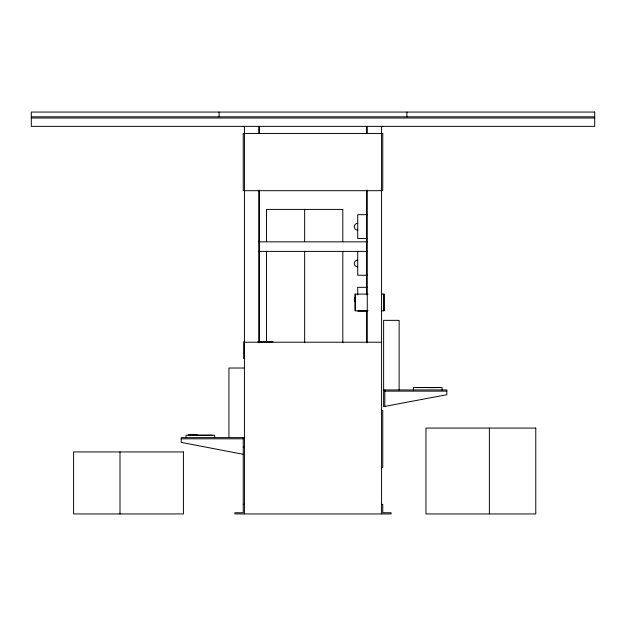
<?xml version="1.0" encoding="UTF-8"?>
<svg xmlns="http://www.w3.org/2000/svg" width="626" height="626" viewBox="0 0 626 626"><rect width="100%" height="100%" fill="white"/><g stroke="black" fill="none" stroke-linecap="round" stroke-linejoin="round"><path stroke-width="0.94" d="M193.121 435.148L197.902 435.266L188.332 435.227L212.261 435.227M399.122 389.943L399.122 320.348L383.621 320.348L383.621 406.634L446.823 394.709L446.823 389.943L383.621 389.943M434.929 387.471L430.148 387.588L439.718 387.549L415.789 387.549M31.3 116.827L594.7 116.827M31.3 118.024L594.7 118.024M243.24 126.429L244.43 126.429M381.57 126.429L382.76 126.429M367.259 214.679L357.72 214.679L357.72 238.529L367.259 238.529M258.914 241.855L367.086 241.855M258.914 251.394L367.259 251.394M367.259 275.244L357.72 275.244L357.72 251.394M367.259 287.318L357.72 287.318L357.72 294.956M368.041 294.11L354.997 294.11L354.997 310.801L368.041 310.801M381.672 294.11L384.372 294.11L384.372 310.801L381.672 310.801M357.72 311.169L367.259 311.169M244.43 341.788L243.678 341.788L243.678 358.487L244.43 358.487M257.787 341.788L273.053 341.788M244.43 342.219L381.57 342.219M244.43 368.025L228.928 368.025L228.928 437.621M384.81 391.133L446.823 391.133M381.57 410.374L382.76 410.374L382.76 467.622L381.57 467.622M244.43 437.621L181.227 437.621L181.227 442.386L243.24 454.312M181.227 438.81L243.24 438.81M243.24 447.16L244.43 447.16M243.24 504.399L244.43 504.399M381.57 504.399L382.76 504.399L382.76 512.749L391.109 512.749L391.109 513.938L234.891 513.938L234.891 512.749L243.24 512.749L243.24 437.621M436.408 387.463L438.208 387.471M421.181 387.549L423.246 387.557M426.134 387.564L427.894 387.572M431.275 387.58L433.043 387.588M188.332 435.164L193.121 435.281M489.375 428.082L489.375 513.938M442.058 389.943L442.058 387.557L413.434 387.557L413.434 389.943M406.9 112.062L406.9 116.827M384.81 389.943L384.81 406.634M383.621 294.11L383.621 310.801M381.57 126.609L381.57 513.938M367.259 126.609L367.259 133.455M367.259 190.187L367.259 342.774M366.546 126.609L366.546 133.455M366.546 190.187L366.546 294.846M366.546 310.496L366.546 342.774M355.372 294.11L355.372 310.801M342.813 241.534L342.813 209.413L266.488 209.413L266.488 241.534M342.813 251.269L342.813 342.782M304.651 209.413L304.651 241.534M304.651 251.269L304.651 342.782M266.488 251.269L266.488 341.804M259.454 126.609L259.454 133.455M259.454 190.187L259.454 341.796M258.741 126.609L258.741 133.455M258.741 190.187L258.741 342.774M244.43 126.609L244.43 513.938M219.1 112.062L219.1 116.827M214.616 437.621L214.616 435.234L185.992 435.234L185.992 437.621M119.996 451.933L119.996 513.938M355.31 301.826A3.412 3.412 0 0 1 355.31 297.006M357.72 266.895A3.412 3.412 0 0 1 354.308 263.483A3.412 3.412 0 0 1 357.72 260.08M357.72 230.18A3.412 3.412 0 0 1 354.308 226.776A3.412 3.412 0 0 1 357.72 223.365M594.7 112.062L31.3 112.062L31.3 126.366L594.7 126.366L594.7 112.062M382.76 133.455L243.24 133.455L243.24 190.695L382.76 190.695L382.76 133.455M535.778 428.082L425.954 428.082L425.954 513.938L535.778 513.938L535.778 428.082M183.426 451.933L73.602 451.933L73.602 513.938L183.426 513.938L183.426 451.933"/></g></svg>
